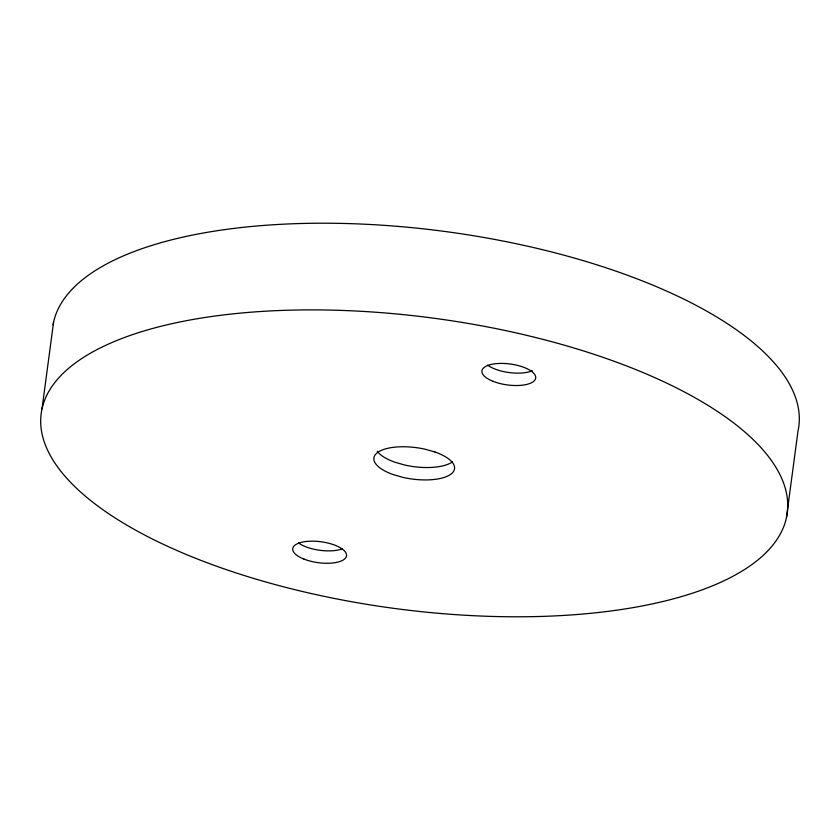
<?xml version="1.0" encoding="UTF-8"?>
<svg xmlns="http://www.w3.org/2000/svg" width="840" height="840" viewBox="0 0 840 840"><rect width="100%" height="100%" fill="white"/><g stroke="black" fill="none" stroke-linecap="round" stroke-linejoin="round"><path stroke-width="1.26" d="M42 408.912L53.571 322.224M786.429 517.776A376.341 146.444 7.6 0 0 255.297 311.871A376.341 146.444 7.6 0 0 200.917 560.375A376.341 146.444 7.6 0 0 786.429 517.776L798 431.088A376.341 146.444 7.6 0 0 453.957 232.722A376.341 146.444 7.6 0 0 53.078 324.713M342.111 548.919A27.122 10.553 7.6 0 1 298.431 542.881M452.477 461.832A40.688 15.834 7.6 0 1 404.754 465.034L395.084 462.284A40.688 15.834 7.6 0 1 377.255 451.269M532.361 370.745A27.122 10.553 7.6 0 1 487.61 365.127M434.994 452.015L425.334 449.264A40.688 15.834 7.6 0 0 377.181 452.802A40.688 15.834 7.6 0 0 393.435 474.673L403.106 477.425A40.688 15.834 7.6 0 0 451.259 473.876A40.688 15.834 7.6 0 0 434.994 452.015M493.143 381.35A27.122 10.553 7.6 0 0 535.605 378.525A27.122 10.553 7.6 0 0 497.679 363.531A27.122 10.553 7.6 0 0 493.143 381.35M303.965 559.094A27.122 10.553 7.6 0 0 346.416 556.279A27.122 10.553 7.6 0 0 308.49 541.275A27.122 10.553 7.6 0 0 303.965 559.094"/></g></svg>
